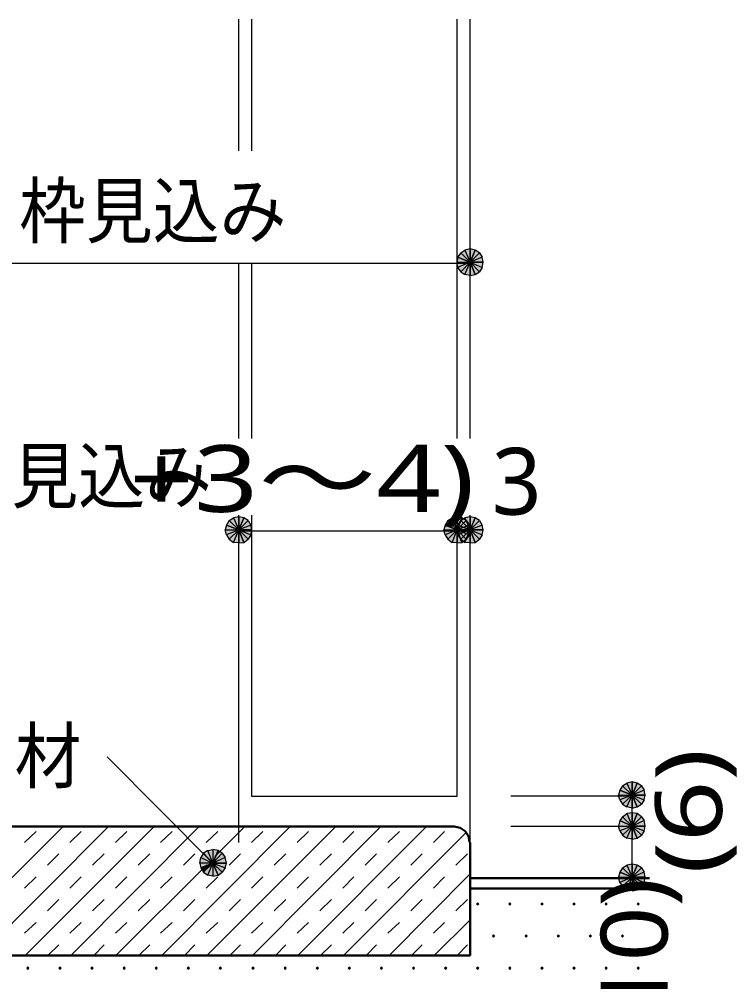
# Model space of a CAD drawing. Header units: millimetres. Extents: x 0 to 420, y 0 to 297.
# Drawn here: x 288.57 to 316.49, y 93.15 to 130.58 of the extents above; entities that cross this region are included whole.
import ezdxf
from ezdxf.enums import TextEntityAlignment as Align

# ---------------------------------------------------------------- set-up
doc = ezdxf.new("R2010")
doc.units = ezdxf.units.MM
doc.styles.add('kst32b', font='NotoSansJP-Variable.ttf')

msp = doc.modelspace()

# ---------------------------------------------------------------- hatches: boundary and pattern name
h = msp.add_hatch(color=7)
h.paths.add_polyline_path([(306.112, 121.645), (305.901, 121.602), (306.112, 121.137), (306.112, 121.645)])
h.paths.add_polyline_path([(305.901, 121.602), (306.112, 121.137), (305.753, 121.497), (305.901, 121.602)])
h.paths.add_polyline_path([(306.112, 121.137), (305.753, 121.497), (305.625, 121.327), (306.112, 121.137)])
for points in [[(306.303, 121.602), (306.112, 121.645), (306.112, 121.137), (306.303, 121.602)], [(297.307, 111.188), (297.116, 111.231), (297.116, 110.723), (297.307, 111.188)], [(305.795, 111.188), (305.604, 111.231), (305.604, 110.723), (305.795, 111.188)], [(306.303, 111.188), (306.112, 111.231), (306.112, 110.723), (306.303, 111.188)], [(312.611, 100.88), (312.42, 100.923), (312.42, 100.415), (312.611, 100.88)], [(312.611, 99.695), (312.42, 99.716), (312.42, 99.208), (312.611, 99.695)], [(295.635, 97.578), (295.741, 97.409), (296.1, 97.769), (295.635, 97.578)], [(312.611, 97.684), (312.42, 97.727), (312.42, 97.218), (312.611, 97.684)], [(306.409, 96.224), (306.387, 96.202), (306.366, 96.181), (306.387, 96.16), (306.409, 96.139), (306.43, 96.16), (306.451, 96.181), (306.43, 96.202), (306.409, 96.224)], [(307.657, 96.224), (307.636, 96.202), (307.615, 96.181), (307.636, 96.16), (307.657, 96.139), (307.679, 96.16), (307.7, 96.181), (307.679, 96.202), (307.657, 96.224)], [(308.906, 96.224), (308.885, 96.202), (308.864, 96.181), (308.885, 96.16), (308.906, 96.139), (308.928, 96.16), (308.949, 96.181), (308.928, 96.202), (308.906, 96.224)], [(310.155, 96.224), (310.134, 96.202), (310.113, 96.181), (310.134, 96.16), (310.155, 96.139), (310.176, 96.16), (310.198, 96.181), (310.176, 96.202), (310.155, 96.224)], [(311.404, 96.224), (311.383, 96.202), (311.362, 96.181), (311.383, 96.16), (311.404, 96.139), (311.425, 96.16), (311.446, 96.181), (311.425, 96.202), (311.404, 96.224)], [(312.653, 96.224), (312.632, 96.202), (312.611, 96.181), (312.632, 96.16), (312.653, 96.139), (312.674, 96.16), (312.695, 96.181), (312.674, 96.202), (312.653, 96.224)], [(307.023, 94.975), (307.001, 94.954), (306.98, 94.932), (307.001, 94.911), (307.023, 94.89), (307.044, 94.911), (307.065, 94.932), (307.044, 94.954), (307.023, 94.975)], [(308.293, 94.975), (308.271, 94.954), (308.25, 94.932), (308.271, 94.911), (308.293, 94.89), (308.314, 94.911), (308.335, 94.932), (308.314, 94.954), (308.293, 94.975)], [(309.541, 94.975), (309.52, 94.954), (309.499, 94.932), (309.52, 94.911), (309.541, 94.89), (309.562, 94.911), (309.584, 94.932), (309.562, 94.954), (309.541, 94.975)], [(310.79, 94.975), (310.769, 94.954), (310.748, 94.932), (310.769, 94.911), (310.79, 94.89), (310.811, 94.911), (310.832, 94.932), (310.811, 94.954), (310.79, 94.975)], [(312.039, 94.975), (312.018, 94.954), (311.997, 94.932), (312.018, 94.911), (312.039, 94.89), (312.06, 94.911), (312.081, 94.932), (312.06, 94.954), (312.039, 94.975)], [(288.904, 93.726), (288.883, 93.705), (288.862, 93.684), (288.883, 93.662), (288.904, 93.641), (288.925, 93.662), (288.946, 93.684), (288.925, 93.705), (288.904, 93.726)], [(290.153, 93.726), (290.132, 93.705), (290.11, 93.684), (290.132, 93.662), (290.153, 93.641), (290.174, 93.662), (290.195, 93.684), (290.174, 93.705), (290.153, 93.726)], [(291.402, 93.726), (291.38, 93.705), (291.359, 93.684), (291.38, 93.662), (291.402, 93.641), (291.423, 93.662), (291.444, 93.684), (291.423, 93.705), (291.402, 93.726)], [(292.65, 93.726), (292.629, 93.705), (292.608, 93.684), (292.629, 93.662), (292.65, 93.641), (292.671, 93.662), (292.693, 93.684), (292.671, 93.705), (292.65, 93.726)], [(293.899, 93.726), (293.878, 93.705), (293.857, 93.684), (293.878, 93.662), (293.899, 93.641), (293.92, 93.662), (293.941, 93.684), (293.92, 93.705), (293.899, 93.726)], [(295.148, 93.726), (295.127, 93.705), (295.106, 93.684), (295.127, 93.662), (295.148, 93.641), (295.169, 93.662), (295.19, 93.684), (295.169, 93.705), (295.148, 93.726)], [(296.397, 93.726), (296.376, 93.705), (296.354, 93.684), (296.376, 93.662), (296.397, 93.641), (296.418, 93.662), (296.439, 93.684), (296.418, 93.705), (296.397, 93.726)], [(297.667, 93.726), (297.646, 93.705), (297.625, 93.684), (297.646, 93.662), (297.667, 93.641), (297.688, 93.662), (297.709, 93.684), (297.688, 93.705), (297.667, 93.726)], [(298.916, 93.726), (298.895, 93.705), (298.873, 93.684), (298.895, 93.662), (298.916, 93.641), (298.937, 93.662), (298.958, 93.684), (298.937, 93.705), (298.916, 93.726)], [(300.164, 93.726), (300.143, 93.705), (300.122, 93.684), (300.143, 93.662), (300.164, 93.641), (300.186, 93.662), (300.207, 93.684), (300.186, 93.705), (300.164, 93.726)], [(301.413, 93.726), (301.392, 93.705), (301.371, 93.684), (301.392, 93.662), (301.413, 93.641), (301.435, 93.662), (301.456, 93.684), (301.435, 93.705), (301.413, 93.726)], [(302.662, 93.726), (302.641, 93.705), (302.62, 93.684), (302.641, 93.662), (302.662, 93.641), (302.683, 93.662), (302.704, 93.684), (302.683, 93.705), (302.662, 93.726)], [(303.911, 93.726), (303.89, 93.705), (303.869, 93.684), (303.89, 93.662), (303.911, 93.641), (303.932, 93.662), (303.953, 93.684), (303.932, 93.705), (303.911, 93.726)], [(305.16, 93.726), (305.139, 93.705), (305.118, 93.684), (305.139, 93.662), (305.16, 93.641), (305.181, 93.662), (305.202, 93.684), (305.181, 93.705), (305.16, 93.726)], [(306.409, 93.726), (306.387, 93.705), (306.366, 93.684), (306.387, 93.662), (306.409, 93.641), (306.43, 93.662), (306.451, 93.684), (306.43, 93.705), (306.409, 93.726)], [(307.657, 93.726), (307.636, 93.705), (307.615, 93.684), (307.636, 93.662), (307.657, 93.641), (307.679, 93.662), (307.7, 93.684), (307.679, 93.705), (307.657, 93.726)], [(308.906, 93.726), (308.885, 93.705), (308.864, 93.684), (308.885, 93.662), (308.906, 93.641), (308.928, 93.662), (308.949, 93.684), (308.928, 93.705), (308.906, 93.726)], [(310.155, 93.726), (310.134, 93.705), (310.113, 93.684), (310.134, 93.662), (310.155, 93.641), (310.176, 93.662), (310.198, 93.684), (310.176, 93.705), (310.155, 93.726)], [(311.404, 93.726), (311.383, 93.705), (311.362, 93.684), (311.383, 93.662), (311.404, 93.641), (311.425, 93.662), (311.446, 93.684), (311.425, 93.705), (311.404, 93.726)], [(312.653, 93.726), (312.632, 93.705), (312.611, 93.684), (312.632, 93.662), (312.653, 93.641), (312.674, 93.662), (312.695, 93.684), (312.674, 93.705), (312.653, 93.726)]]:
    msp.add_hatch(color=7).paths.add_polyline_path(points)
h = msp.add_hatch(color=7)
h.paths.add_polyline_path([(305.625, 121.327), (305.604, 121.137), (306.112, 121.137), (305.625, 121.327)])
h.paths.add_polyline_path([(305.604, 121.137), (306.112, 121.137), (305.625, 120.925), (305.604, 121.137)])
h.paths.add_polyline_path([(306.112, 121.137), (305.625, 120.925), (305.753, 120.756), (306.112, 121.137)])
h = msp.add_hatch(color=7)
h.paths.add_polyline_path([(306.62, 121.137), (306.578, 121.327), (306.112, 121.137), (306.62, 121.137)])
h.paths.add_polyline_path([(306.578, 121.327), (306.112, 121.137), (306.472, 121.497), (306.578, 121.327)])
h.paths.add_polyline_path([(306.112, 121.137), (306.472, 121.497), (306.303, 121.602), (306.112, 121.137)])
h = msp.add_hatch(color=7)
h.paths.add_polyline_path([(305.753, 120.756), (305.901, 120.65), (306.112, 121.137), (305.753, 120.756)])
h.paths.add_polyline_path([(305.901, 120.65), (306.112, 121.137), (306.112, 120.608), (305.901, 120.65)])
h.paths.add_polyline_path([(306.112, 121.137), (306.112, 120.608), (306.303, 120.65), (306.112, 121.137)])
h = msp.add_hatch(color=7)
h.paths.add_polyline_path([(306.303, 120.65), (306.472, 120.756), (306.112, 121.137), (306.303, 120.65)])
h.paths.add_polyline_path([(306.472, 120.756), (306.112, 121.137), (306.578, 120.925), (306.472, 120.756)])
h.paths.add_polyline_path([(306.112, 121.137), (306.578, 120.925), (306.62, 121.137), (306.112, 121.137)])
h = msp.add_hatch(color=7)
h.paths.add_polyline_path([(297.116, 111.231), (296.905, 111.188), (297.116, 110.723), (297.116, 111.231)])
h.paths.add_polyline_path([(296.905, 111.188), (297.116, 110.723), (296.736, 111.083), (296.905, 111.188)])
h.paths.add_polyline_path([(297.116, 110.723), (296.736, 111.083), (296.63, 110.913), (297.116, 110.723)])
h = msp.add_hatch(color=7)
h.paths.add_polyline_path([(297.625, 110.723), (297.582, 110.913), (297.116, 110.723), (297.625, 110.723)])
h.paths.add_polyline_path([(297.582, 110.913), (297.116, 110.723), (297.476, 111.083), (297.582, 110.913)])
h.paths.add_polyline_path([(297.116, 110.723), (297.476, 111.083), (297.307, 111.188), (297.116, 110.723)])
h = msp.add_hatch(color=7)
h.paths.add_polyline_path([(305.604, 111.231), (305.414, 111.188), (305.604, 110.723), (305.604, 111.231)])
h.paths.add_polyline_path([(305.414, 111.188), (305.604, 110.723), (305.245, 111.083), (305.414, 111.188)])
h.paths.add_polyline_path([(305.604, 110.723), (305.245, 111.083), (305.139, 110.913), (305.604, 110.723)])
h = msp.add_hatch(color=7)
h.paths.add_polyline_path([(306.112, 110.723), (306.091, 110.913), (305.604, 110.723), (306.112, 110.723)])
h.paths.add_polyline_path([(306.091, 110.913), (305.604, 110.723), (305.964, 111.083), (306.091, 110.913)])
h.paths.add_polyline_path([(305.604, 110.723), (305.964, 111.083), (305.795, 111.188), (305.604, 110.723)])
h = msp.add_hatch(color=7)
h.paths.add_polyline_path([(306.112, 111.231), (305.901, 111.188), (306.112, 110.723), (306.112, 111.231)])
h.paths.add_polyline_path([(305.901, 111.188), (306.112, 110.723), (305.753, 111.083), (305.901, 111.188)])
h.paths.add_polyline_path([(306.112, 110.723), (305.753, 111.083), (305.625, 110.913), (306.112, 110.723)])
h = msp.add_hatch(color=7)
h.paths.add_polyline_path([(306.62, 110.723), (306.578, 110.913), (306.112, 110.723), (306.62, 110.723)])
h.paths.add_polyline_path([(306.578, 110.913), (306.112, 110.723), (306.472, 111.083), (306.578, 110.913)])
h.paths.add_polyline_path([(306.112, 110.723), (306.472, 111.083), (306.303, 111.188), (306.112, 110.723)])
h = msp.add_hatch(color=7)
h.paths.add_polyline_path([(296.63, 110.913), (296.587, 110.723), (297.116, 110.723), (296.63, 110.913)])
h.paths.add_polyline_path([(296.587, 110.723), (297.116, 110.723), (296.63, 110.532), (296.587, 110.723)])
h.paths.add_polyline_path([(297.116, 110.723), (296.63, 110.532), (296.736, 110.363), (297.116, 110.723)])
h = msp.add_hatch(color=7)
h.paths.add_polyline_path([(305.139, 110.913), (305.096, 110.723), (305.604, 110.723), (305.139, 110.913)])
h.paths.add_polyline_path([(305.096, 110.723), (305.604, 110.723), (305.139, 110.532), (305.096, 110.723)])
h.paths.add_polyline_path([(305.604, 110.723), (305.139, 110.532), (305.245, 110.363), (305.604, 110.723)])
h = msp.add_hatch(color=7)
h.paths.add_polyline_path([(305.625, 110.913), (305.604, 110.723), (306.112, 110.723), (305.625, 110.913)])
h.paths.add_polyline_path([(305.604, 110.723), (306.112, 110.723), (305.625, 110.532), (305.604, 110.723)])
h.paths.add_polyline_path([(306.112, 110.723), (305.625, 110.532), (305.753, 110.363), (306.112, 110.723)])
h = msp.add_hatch(color=7)
h.paths.add_polyline_path([(296.736, 110.363), (296.905, 110.236), (297.116, 110.723), (296.736, 110.363)])
h.paths.add_polyline_path([(296.905, 110.236), (297.116, 110.723), (297.116, 110.215), (296.905, 110.236)])
h.paths.add_polyline_path([(297.116, 110.723), (297.116, 110.215), (297.307, 110.236), (297.116, 110.723)])
h = msp.add_hatch(color=7)
h.paths.add_polyline_path([(297.307, 110.236), (297.476, 110.363), (297.116, 110.723), (297.307, 110.236)])
h.paths.add_polyline_path([(297.476, 110.363), (297.116, 110.723), (297.582, 110.532), (297.476, 110.363)])
h.paths.add_polyline_path([(297.116, 110.723), (297.582, 110.532), (297.625, 110.723), (297.116, 110.723)])
h = msp.add_hatch(color=7)
h.paths.add_polyline_path([(305.245, 110.363), (305.414, 110.236), (305.604, 110.723), (305.245, 110.363)])
h.paths.add_polyline_path([(305.414, 110.236), (305.604, 110.723), (305.604, 110.215), (305.414, 110.236)])
h.paths.add_polyline_path([(305.604, 110.723), (305.604, 110.215), (305.795, 110.236), (305.604, 110.723)])
h = msp.add_hatch(color=7)
h.paths.add_polyline_path([(305.795, 110.236), (305.964, 110.363), (305.604, 110.723), (305.795, 110.236)])
h.paths.add_polyline_path([(305.964, 110.363), (305.604, 110.723), (306.091, 110.532), (305.964, 110.363)])
h.paths.add_polyline_path([(305.604, 110.723), (306.091, 110.532), (306.112, 110.723), (305.604, 110.723)])
h = msp.add_hatch(color=7)
h.paths.add_polyline_path([(305.753, 110.363), (305.901, 110.236), (306.112, 110.723), (305.753, 110.363)])
h.paths.add_polyline_path([(305.901, 110.236), (306.112, 110.723), (306.112, 110.215), (305.901, 110.236)])
h.paths.add_polyline_path([(306.112, 110.723), (306.112, 110.215), (306.303, 110.236), (306.112, 110.723)])
h = msp.add_hatch(color=7)
h.paths.add_polyline_path([(306.303, 110.236), (306.472, 110.363), (306.112, 110.723), (306.303, 110.236)])
h.paths.add_polyline_path([(306.472, 110.363), (306.112, 110.723), (306.578, 110.532), (306.472, 110.363)])
h.paths.add_polyline_path([(306.112, 110.723), (306.578, 110.532), (306.62, 110.723), (306.112, 110.723)])
h = msp.add_hatch(color=7)
h.paths.add_polyline_path([(312.42, 100.923), (312.208, 100.88), (312.42, 100.415), (312.42, 100.923)])
h.paths.add_polyline_path([(312.208, 100.88), (312.42, 100.415), (312.039, 100.775), (312.208, 100.88)])
h.paths.add_polyline_path([(312.42, 100.415), (312.039, 100.775), (311.933, 100.605), (312.42, 100.415)])
h = msp.add_hatch(color=7)
h.paths.add_polyline_path([(312.928, 100.415), (312.886, 100.605), (312.42, 100.415), (312.928, 100.415)])
h.paths.add_polyline_path([(312.886, 100.605), (312.42, 100.415), (312.78, 100.775), (312.886, 100.605)])
h.paths.add_polyline_path([(312.42, 100.415), (312.78, 100.775), (312.611, 100.88), (312.42, 100.415)])
h = msp.add_hatch(color=7)
h.paths.add_polyline_path([(311.933, 100.605), (311.891, 100.415), (312.42, 100.415), (311.933, 100.605)])
h.paths.add_polyline_path([(311.891, 100.415), (312.42, 100.415), (311.933, 100.224), (311.891, 100.415)])
h.paths.add_polyline_path([(312.42, 100.415), (311.933, 100.224), (312.039, 100.055), (312.42, 100.415)])
h = msp.add_hatch(color=7)
h.paths.add_polyline_path([(312.039, 100.055), (312.208, 99.949), (312.42, 100.415), (312.039, 100.055)])
h.paths.add_polyline_path([(312.208, 99.949), (312.42, 100.415), (312.42, 99.907), (312.208, 99.949)])
h.paths.add_polyline_path([(312.42, 100.415), (312.42, 99.907), (312.611, 99.949), (312.42, 100.415)])
h = msp.add_hatch(color=7)
h.paths.add_polyline_path([(312.611, 99.949), (312.78, 100.055), (312.42, 100.415), (312.611, 99.949)])
h.paths.add_polyline_path([(312.78, 100.055), (312.42, 100.415), (312.886, 100.224), (312.78, 100.055)])
h.paths.add_polyline_path([(312.42, 100.415), (312.886, 100.224), (312.928, 100.415), (312.42, 100.415)])
h = msp.add_hatch(color=7)
h.paths.add_polyline_path([(312.42, 99.716), (312.208, 99.695), (312.42, 99.208), (312.42, 99.716)])
h.paths.add_polyline_path([(312.208, 99.695), (312.42, 99.208), (312.039, 99.568), (312.208, 99.695)])
h.paths.add_polyline_path([(312.42, 99.208), (312.039, 99.568), (311.933, 99.42), (312.42, 99.208)])
h = msp.add_hatch(color=7)
h.paths.add_polyline_path([(312.928, 99.208), (312.886, 99.42), (312.42, 99.208), (312.928, 99.208)])
h.paths.add_polyline_path([(312.886, 99.42), (312.42, 99.208), (312.78, 99.568), (312.886, 99.42)])
h.paths.add_polyline_path([(312.42, 99.208), (312.78, 99.568), (312.611, 99.695), (312.42, 99.208)])
h = msp.add_hatch(color=7)
h.paths.add_polyline_path([(311.933, 99.42), (311.891, 99.208), (312.42, 99.208), (311.933, 99.42)])
h.paths.add_polyline_path([(311.891, 99.208), (312.42, 99.208), (311.933, 99.018), (311.891, 99.208)])
h.paths.add_polyline_path([(312.42, 99.208), (311.933, 99.018), (312.039, 98.848), (312.42, 99.208)])
h = msp.add_hatch(color=7)
h.paths.add_polyline_path([(312.039, 98.848), (312.208, 98.743), (312.42, 99.208), (312.039, 98.848)])
h.paths.add_polyline_path([(312.208, 98.743), (312.42, 99.208), (312.42, 98.7), (312.208, 98.743)])
h.paths.add_polyline_path([(312.42, 99.208), (312.42, 98.7), (312.611, 98.743), (312.42, 99.208)])
h = msp.add_hatch(color=7)
h.paths.add_polyline_path([(312.611, 98.743), (312.78, 98.848), (312.42, 99.208), (312.611, 98.743)])
h.paths.add_polyline_path([(312.78, 98.848), (312.42, 99.208), (312.886, 99.018), (312.78, 98.848)])
h.paths.add_polyline_path([(312.42, 99.208), (312.886, 99.018), (312.928, 99.208), (312.42, 99.208)])
h = msp.add_hatch(color=7)
h.paths.add_polyline_path([(295.741, 98.15), (295.635, 97.98), (296.1, 97.769), (295.741, 98.15)])
h.paths.add_polyline_path([(295.635, 97.98), (296.1, 97.769), (295.593, 97.769), (295.635, 97.98)])
h.paths.add_polyline_path([(296.1, 97.769), (295.593, 97.769), (295.635, 97.578), (296.1, 97.769)])
h = msp.add_hatch(color=7)
h.paths.add_polyline_path([(296.312, 98.256), (296.1, 98.298), (296.1, 97.769), (296.312, 98.256)])
h.paths.add_polyline_path([(296.1, 98.298), (296.1, 97.769), (295.91, 98.256), (296.1, 98.298)])
h.paths.add_polyline_path([(296.1, 97.769), (295.91, 98.256), (295.741, 98.15), (296.1, 97.769)])
h = msp.add_hatch(color=7)
h.paths.add_polyline_path([(296.63, 97.769), (296.587, 97.98), (296.1, 97.769), (296.63, 97.769)])
h.paths.add_polyline_path([(296.587, 97.98), (296.1, 97.769), (296.46, 98.15), (296.587, 97.98)])
h.paths.add_polyline_path([(296.1, 97.769), (296.46, 98.15), (296.312, 98.256), (296.1, 97.769)])
h = msp.add_hatch(color=7)
h.paths.add_polyline_path([(295.741, 97.409), (295.91, 97.303), (296.1, 97.769), (295.741, 97.409)])
h.paths.add_polyline_path([(295.91, 97.303), (296.1, 97.769), (296.1, 97.261), (295.91, 97.303)])
h.paths.add_polyline_path([(296.1, 97.769), (296.1, 97.261), (296.312, 97.303), (296.1, 97.769)])
h = msp.add_hatch(color=7)
h.paths.add_polyline_path([(296.312, 97.303), (296.46, 97.409), (296.1, 97.769), (296.312, 97.303)])
h.paths.add_polyline_path([(296.46, 97.409), (296.1, 97.769), (296.587, 97.578), (296.46, 97.409)])
h.paths.add_polyline_path([(296.1, 97.769), (296.587, 97.578), (296.63, 97.769), (296.1, 97.769)])
h = msp.add_hatch(color=7)
h.paths.add_polyline_path([(312.42, 97.727), (312.208, 97.684), (312.42, 97.218), (312.42, 97.727)])
h.paths.add_polyline_path([(312.208, 97.684), (312.42, 97.218), (312.039, 97.578), (312.208, 97.684)])
h.paths.add_polyline_path([(312.42, 97.218), (312.039, 97.578), (311.933, 97.409), (312.42, 97.218)])
h = msp.add_hatch(color=7)
h.paths.add_polyline_path([(312.928, 97.218), (312.886, 97.409), (312.42, 97.218), (312.928, 97.218)])
h.paths.add_polyline_path([(312.886, 97.409), (312.42, 97.218), (312.78, 97.578), (312.886, 97.409)])
h.paths.add_polyline_path([(312.42, 97.218), (312.78, 97.578), (312.611, 97.684), (312.42, 97.218)])
h = msp.add_hatch(color=7)
h.paths.add_polyline_path([(311.933, 97.409), (311.891, 97.218), (312.42, 97.218), (311.933, 97.409)])
h.paths.add_polyline_path([(311.891, 97.218), (312.42, 97.218), (311.933, 97.007), (311.891, 97.218)])
h.paths.add_polyline_path([(312.42, 97.218), (311.933, 97.007), (312.039, 96.859), (312.42, 97.218)])
h = msp.add_hatch(color=7)
h.paths.add_polyline_path([(312.039, 96.859), (312.208, 96.732), (312.42, 97.218), (312.039, 96.859)])
h.paths.add_polyline_path([(312.208, 96.732), (312.42, 97.218), (312.42, 96.689), (312.208, 96.732)])
h.paths.add_polyline_path([(312.42, 97.218), (312.42, 96.689), (312.611, 96.732), (312.42, 97.218)])
h = msp.add_hatch(color=7)
h.paths.add_polyline_path([(312.611, 96.732), (312.78, 96.859), (312.42, 97.218), (312.611, 96.732)])
h.paths.add_polyline_path([(312.78, 96.859), (312.42, 97.218), (312.886, 97.007), (312.78, 96.859)])
h.paths.add_polyline_path([(312.42, 97.218), (312.886, 97.007), (312.928, 97.218), (312.42, 97.218)])

# ---------------------------------------------------------------- linework, layer by layer
at = {"lineweight": 13}
for points in [[(297.116, 125.455), (297.116, 130.577)], [(297.603, 130.577), (297.603, 125.455)], [(305.604, 114.279), (305.604, 130.577)], [(306.112, 114.279), (306.112, 130.577)], [(282.109, 121.094), (306.112, 121.094)], [(297.116, 114.279), (297.116, 121.052)], [(297.603, 121.052), (297.603, 114.279)], [(297.116, 99.187), (297.116, 111.294)], [(297.603, 111.294), (297.603, 100.372)], [(305.604, 100.372), (305.604, 111.294)], [(306.112, 98.573), (306.112, 111.294)], [(297.116, 110.68), (306.112, 110.68)], [(297.116, 98.573), (297.116, 109.664)], [(296.1, 97.769), (291.994, 101.896)], [(297.603, 100.372), (305.604, 100.372)], [(312.42, 97.176), (312.42, 99.187), (312.42, 100.372), (307.7, 100.372)], [(285.263, 94.171), (290.28, 99.187)], [(287.041, 94.171), (292.037, 99.187)], [(288.798, 94.171), (293.814, 99.187)], [(290.576, 94.171), (295.571, 99.187)], [(294.111, 94.171), (299.106, 99.187)], [(295.868, 94.171), (300.884, 99.187)], [(296.185, 98.023), (297.349, 99.187)], [(297.646, 94.171), (302.641, 99.187)], [(299.403, 94.171), (304.419, 99.187)], [(312.42, 99.187), (307.7, 99.187)], [(288.777, 98.573), (289.221, 98.996)], [(290.534, 98.573), (290.978, 98.996)], [(292.312, 98.573), (292.756, 98.996)], [(294.069, 98.573), (294.513, 98.996)], [(295.846, 98.573), (296.291, 98.996)], [(297.603, 98.573), (298.048, 98.996)], [(299.381, 98.573), (299.826, 98.996)], [(301.159, 98.573), (301.583, 98.996)], [(301.18, 94.171), (305.964, 98.954)], [(302.916, 98.573), (303.361, 98.996)], [(304.694, 98.573), (305.118, 98.996)], [(289.666, 97.684), (290.11, 98.129)], [(291.423, 97.684), (291.867, 98.129)], [(293.201, 97.684), (293.645, 98.129)], [(294.957, 97.684), (295.402, 98.129)], [(296.736, 97.684), (297.18, 98.129)], [(298.492, 97.684), (298.937, 98.129)], [(300.27, 97.684), (300.715, 98.129)], [(302.027, 97.684), (302.472, 98.129)], [(303.805, 97.684), (304.25, 98.129)], [(305.562, 97.684), (306.007, 98.129)], [(292.333, 94.171), (295.868, 97.705)], [(302.959, 94.171), (306.112, 97.346)], [(288.777, 96.795), (289.221, 97.24)], [(290.534, 96.795), (290.978, 97.24)], [(292.312, 96.795), (292.756, 97.24)], [(294.069, 96.795), (294.513, 97.24)], [(295.846, 96.795), (296.291, 97.24)], [(297.603, 96.795), (298.048, 97.24)], [(299.381, 96.795), (299.826, 97.24)], [(301.159, 96.795), (301.583, 97.24)], [(302.916, 96.795), (303.361, 97.24)], [(304.694, 96.795), (305.118, 97.24)], [(289.666, 95.906), (290.11, 96.351)], [(291.423, 95.906), (291.867, 96.351)], [(293.201, 95.906), (293.645, 96.351)], [(294.957, 95.906), (295.402, 96.351)], [(296.736, 95.906), (297.18, 96.351)], [(298.492, 95.906), (298.937, 96.351)], [(300.27, 95.906), (300.715, 96.351)], [(302.027, 95.906), (302.472, 96.351)], [(303.805, 95.906), (304.25, 96.351)], [(305.562, 95.906), (306.007, 96.351)], [(288.777, 95.038), (289.221, 95.462)], [(290.534, 95.038), (290.978, 95.462)], [(292.312, 95.038), (292.756, 95.462)], [(294.069, 95.038), (294.513, 95.462)], [(295.846, 95.038), (296.291, 95.462)], [(297.603, 95.038), (298.048, 95.462)], [(299.381, 95.038), (299.826, 95.462)], [(301.159, 95.038), (301.583, 95.462)], [(302.916, 95.038), (303.361, 95.462)], [(304.694, 95.038), (305.118, 95.462)], [(304.715, 94.171), (306.112, 95.568)], [(289.687, 94.171), (290.11, 94.594)], [(291.465, 94.171), (291.867, 94.594)], [(293.222, 94.171), (293.645, 94.594)], [(295, 94.171), (295.402, 94.594)], [(296.757, 94.171), (297.18, 94.594)], [(298.535, 94.171), (298.937, 94.594)], [(300.291, 94.171), (300.715, 94.594)], [(302.07, 94.171), (302.472, 94.594)], [(303.826, 94.171), (304.25, 94.594)], [(305.604, 94.171), (306.007, 94.594)]]:
    msp.add_lwpolyline(points, dxfattribs=at)
at = {"lineweight": 0}
for points in [[(306.112, 121.645), (305.901, 121.602), (306.112, 121.137)], [(306.303, 121.602), (306.112, 121.645), (306.112, 121.137)], [(305.625, 121.327), (305.604, 121.137), (306.112, 121.137)], [(306.112, 121.137), (305.753, 121.497), (305.625, 121.327)], [(305.901, 121.602), (306.112, 121.137), (305.753, 121.497)], [(306.112, 121.137), (306.472, 121.497), (306.303, 121.602)], [(306.578, 121.327), (306.112, 121.137), (306.472, 121.497)], [(306.62, 121.137), (306.578, 121.327), (306.112, 121.137)], [(305.604, 121.137), (306.112, 121.137), (305.625, 120.925)], [(306.112, 121.137), (305.625, 120.925), (305.753, 120.756)], [(305.753, 120.756), (305.901, 120.65), (306.112, 121.137)], [(305.901, 120.65), (306.112, 121.137), (306.112, 120.608)], [(306.112, 121.137), (306.112, 120.608), (306.303, 120.65)], [(306.303, 120.65), (306.472, 120.756), (306.112, 121.137)], [(306.472, 120.756), (306.112, 121.137), (306.578, 120.925)], [(306.112, 121.137), (306.578, 120.925), (306.62, 121.137)], [(296.905, 111.188), (297.116, 110.723), (296.736, 111.083)], [(297.116, 111.231), (296.905, 111.188), (297.116, 110.723)], [(297.307, 111.188), (297.116, 111.231), (297.116, 110.723)], [(297.116, 110.723), (297.476, 111.083), (297.307, 111.188)], [(305.414, 111.188), (305.604, 110.723), (305.245, 111.083)], [(305.604, 111.231), (305.414, 111.188), (305.604, 110.723)], [(305.795, 111.188), (305.604, 111.231), (305.604, 110.723)], [(305.604, 110.723), (305.964, 111.083), (305.795, 111.188)], [(305.901, 111.188), (306.112, 110.723), (305.753, 111.083)], [(306.112, 111.231), (305.901, 111.188), (306.112, 110.723)], [(306.303, 111.188), (306.112, 111.231), (306.112, 110.723)], [(306.112, 110.723), (306.472, 111.083), (306.303, 111.188)], [(296.63, 110.913), (296.587, 110.723), (297.116, 110.723)], [(297.116, 110.723), (296.736, 111.083), (296.63, 110.913)], [(297.582, 110.913), (297.116, 110.723), (297.476, 111.083)], [(297.625, 110.723), (297.582, 110.913), (297.116, 110.723)], [(305.139, 110.913), (305.096, 110.723), (305.604, 110.723)], [(305.604, 110.723), (305.245, 111.083), (305.139, 110.913)], [(306.091, 110.913), (305.604, 110.723), (305.964, 111.083)], [(305.625, 110.913), (305.604, 110.723), (306.112, 110.723)], [(306.112, 110.723), (306.091, 110.913), (305.604, 110.723)], [(306.112, 110.723), (305.753, 111.083), (305.625, 110.913)], [(306.578, 110.913), (306.112, 110.723), (306.472, 111.083)], [(306.62, 110.723), (306.578, 110.913), (306.112, 110.723)], [(296.587, 110.723), (297.116, 110.723), (296.63, 110.532)], [(297.116, 110.723), (296.63, 110.532), (296.736, 110.363)], [(296.736, 110.363), (296.905, 110.236), (297.116, 110.723)], [(296.905, 110.236), (297.116, 110.723), (297.116, 110.215)], [(297.116, 110.723), (297.116, 110.215), (297.307, 110.236)], [(297.307, 110.236), (297.476, 110.363), (297.116, 110.723)], [(297.476, 110.363), (297.116, 110.723), (297.582, 110.532)], [(297.116, 110.723), (297.582, 110.532), (297.625, 110.723)], [(305.096, 110.723), (305.604, 110.723), (305.139, 110.532)], [(305.604, 110.723), (305.139, 110.532), (305.245, 110.363)], [(305.245, 110.363), (305.414, 110.236), (305.604, 110.723)], [(305.414, 110.236), (305.604, 110.723), (305.604, 110.215)], [(305.604, 110.723), (306.112, 110.723), (305.625, 110.532)], [(305.604, 110.723), (305.604, 110.215), (305.795, 110.236)], [(305.795, 110.236), (305.964, 110.363), (305.604, 110.723)], [(305.964, 110.363), (305.604, 110.723), (306.091, 110.532)], [(305.604, 110.723), (306.091, 110.532), (306.112, 110.723)], [(306.112, 110.723), (305.625, 110.532), (305.753, 110.363)], [(305.753, 110.363), (305.901, 110.236), (306.112, 110.723)], [(305.901, 110.236), (306.112, 110.723), (306.112, 110.215)], [(306.112, 110.723), (306.112, 110.215), (306.303, 110.236)], [(306.303, 110.236), (306.472, 110.363), (306.112, 110.723)], [(306.472, 110.363), (306.112, 110.723), (306.578, 110.532)], [(306.112, 110.723), (306.578, 110.532), (306.62, 110.723)], [(312.42, 100.415), (312.039, 100.775), (311.933, 100.605)], [(312.208, 100.88), (312.42, 100.415), (312.039, 100.775)], [(312.42, 100.923), (312.208, 100.88), (312.42, 100.415)], [(312.611, 100.88), (312.42, 100.923), (312.42, 100.415)], [(312.42, 100.415), (312.78, 100.775), (312.611, 100.88)], [(312.886, 100.605), (312.42, 100.415), (312.78, 100.775)], [(311.933, 100.605), (311.891, 100.415), (312.42, 100.415)], [(311.891, 100.415), (312.42, 100.415), (311.933, 100.224)], [(312.42, 100.415), (311.933, 100.224), (312.039, 100.055)], [(312.039, 100.055), (312.208, 99.949), (312.42, 100.415)], [(312.208, 99.949), (312.42, 100.415), (312.42, 99.907)], [(312.928, 100.415), (312.886, 100.605), (312.42, 100.415)], [(312.42, 100.415), (312.42, 99.907), (312.611, 99.949)], [(312.611, 99.949), (312.78, 100.055), (312.42, 100.415)], [(312.78, 100.055), (312.42, 100.415), (312.886, 100.224)], [(312.42, 100.415), (312.886, 100.224), (312.928, 100.415)], [(312.42, 99.208), (312.039, 99.568), (311.933, 99.42)], [(312.208, 99.695), (312.42, 99.208), (312.039, 99.568)], [(312.42, 99.716), (312.208, 99.695), (312.42, 99.208)], [(312.611, 99.695), (312.42, 99.716), (312.42, 99.208)], [(312.42, 99.208), (312.78, 99.568), (312.611, 99.695)], [(312.886, 99.42), (312.42, 99.208), (312.78, 99.568)], [(311.933, 99.42), (311.891, 99.208), (312.42, 99.208)], [(311.891, 99.208), (312.42, 99.208), (311.933, 99.018)], [(312.42, 99.208), (311.933, 99.018), (312.039, 98.848)], [(312.039, 98.848), (312.208, 98.743), (312.42, 99.208)], [(312.208, 98.743), (312.42, 99.208), (312.42, 98.7)], [(312.928, 99.208), (312.886, 99.42), (312.42, 99.208)], [(312.42, 99.208), (312.42, 98.7), (312.611, 98.743)], [(312.611, 98.743), (312.78, 98.848), (312.42, 99.208)], [(312.78, 98.848), (312.42, 99.208), (312.886, 99.018)], [(312.42, 99.208), (312.886, 99.018), (312.928, 99.208)], [(295.741, 98.15), (295.635, 97.98), (296.1, 97.769)], [(296.1, 97.769), (295.91, 98.256), (295.741, 98.15)], [(296.1, 98.298), (296.1, 97.769), (295.91, 98.256)], [(296.312, 98.256), (296.1, 98.298), (296.1, 97.769)], [(296.1, 97.769), (296.46, 98.15), (296.312, 98.256)], [(296.587, 97.98), (296.1, 97.769), (296.46, 98.15)], [(295.635, 97.98), (296.1, 97.769), (295.593, 97.769)], [(296.1, 97.769), (295.593, 97.769), (295.635, 97.578)], [(295.635, 97.578), (295.741, 97.409), (296.1, 97.769)], [(295.741, 97.409), (295.91, 97.303), (296.1, 97.769)], [(295.91, 97.303), (296.1, 97.769), (296.1, 97.261)], [(296.63, 97.769), (296.587, 97.98), (296.1, 97.769)], [(296.1, 97.769), (296.1, 97.261), (296.312, 97.303)], [(296.312, 97.303), (296.46, 97.409), (296.1, 97.769)], [(296.46, 97.409), (296.1, 97.769), (296.587, 97.578)], [(296.1, 97.769), (296.587, 97.578), (296.63, 97.769)], [(312.208, 97.684), (312.42, 97.218), (312.039, 97.578)], [(312.42, 97.727), (312.208, 97.684), (312.42, 97.218)], [(312.611, 97.684), (312.42, 97.727), (312.42, 97.218)], [(312.42, 97.218), (312.78, 97.578), (312.611, 97.684)], [(311.933, 97.409), (311.891, 97.218), (312.42, 97.218)], [(312.42, 97.218), (312.039, 97.578), (311.933, 97.409)], [(312.886, 97.409), (312.42, 97.218), (312.78, 97.578)], [(312.928, 97.218), (312.886, 97.409), (312.42, 97.218)], [(311.891, 97.218), (312.42, 97.218), (311.933, 97.007)], [(312.42, 97.218), (311.933, 97.007), (312.039, 96.859)], [(312.039, 96.859), (312.208, 96.732), (312.42, 97.218)], [(312.208, 96.732), (312.42, 97.218), (312.42, 96.689)], [(312.42, 97.218), (312.42, 96.689), (312.611, 96.732)], [(312.611, 96.732), (312.78, 96.859), (312.42, 97.218)], [(312.78, 96.859), (312.42, 97.218), (312.886, 97.007)], [(312.42, 97.218), (312.886, 97.007), (312.928, 97.218)], [(306.409, 96.224), (306.387, 96.202), (306.366, 96.181), (306.387, 96.16), (306.409, 96.139), (306.43, 96.16), (306.451, 96.181), (306.43, 96.202)], [(307.657, 96.224), (307.636, 96.202), (307.615, 96.181), (307.636, 96.16), (307.657, 96.139), (307.679, 96.16), (307.7, 96.181), (307.679, 96.202)], [(308.906, 96.224), (308.885, 96.202), (308.864, 96.181), (308.885, 96.16), (308.906, 96.139), (308.928, 96.16), (308.949, 96.181), (308.928, 96.202)], [(310.155, 96.224), (310.134, 96.202), (310.113, 96.181), (310.134, 96.16), (310.155, 96.139), (310.176, 96.16), (310.198, 96.181), (310.176, 96.202)], [(311.404, 96.224), (311.383, 96.202), (311.362, 96.181), (311.383, 96.16), (311.404, 96.139), (311.425, 96.16), (311.446, 96.181), (311.425, 96.202)], [(312.653, 96.224), (312.632, 96.202), (312.611, 96.181), (312.632, 96.16), (312.653, 96.139), (312.674, 96.16), (312.695, 96.181), (312.674, 96.202)], [(307.023, 94.975), (307.001, 94.954), (306.98, 94.932), (307.001, 94.911), (307.023, 94.89), (307.044, 94.911), (307.065, 94.932), (307.044, 94.954)], [(308.293, 94.975), (308.271, 94.954), (308.25, 94.932), (308.271, 94.911), (308.293, 94.89), (308.314, 94.911), (308.335, 94.932), (308.314, 94.954)], [(309.541, 94.975), (309.52, 94.954), (309.499, 94.932), (309.52, 94.911), (309.541, 94.89), (309.562, 94.911), (309.584, 94.932), (309.562, 94.954)], [(310.79, 94.975), (310.769, 94.954), (310.748, 94.932), (310.769, 94.911), (310.79, 94.89), (310.811, 94.911), (310.832, 94.932), (310.811, 94.954)], [(312.039, 94.975), (312.018, 94.954), (311.997, 94.932), (312.018, 94.911), (312.039, 94.89), (312.06, 94.911), (312.081, 94.932), (312.06, 94.954)], [(288.904, 93.726), (288.883, 93.705), (288.862, 93.684), (288.883, 93.662), (288.904, 93.641), (288.925, 93.662), (288.946, 93.684), (288.925, 93.705)], [(290.153, 93.726), (290.132, 93.705), (290.11, 93.684), (290.132, 93.662), (290.153, 93.641), (290.174, 93.662), (290.195, 93.684), (290.174, 93.705)], [(291.402, 93.726), (291.38, 93.705), (291.359, 93.684), (291.38, 93.662), (291.402, 93.641), (291.423, 93.662), (291.444, 93.684), (291.423, 93.705)], [(292.65, 93.726), (292.629, 93.705), (292.608, 93.684), (292.629, 93.662), (292.65, 93.641), (292.671, 93.662), (292.693, 93.684), (292.671, 93.705)], [(293.899, 93.726), (293.878, 93.705), (293.857, 93.684), (293.878, 93.662), (293.899, 93.641), (293.92, 93.662), (293.941, 93.684), (293.92, 93.705)], [(295.148, 93.726), (295.127, 93.705), (295.106, 93.684), (295.127, 93.662), (295.148, 93.641), (295.169, 93.662), (295.19, 93.684), (295.169, 93.705)], [(296.397, 93.726), (296.376, 93.705), (296.354, 93.684), (296.376, 93.662), (296.397, 93.641), (296.418, 93.662), (296.439, 93.684), (296.418, 93.705)], [(297.667, 93.726), (297.646, 93.705), (297.625, 93.684), (297.646, 93.662), (297.667, 93.641), (297.688, 93.662), (297.709, 93.684), (297.688, 93.705)], [(298.916, 93.726), (298.895, 93.705), (298.873, 93.684), (298.895, 93.662), (298.916, 93.641), (298.937, 93.662), (298.958, 93.684), (298.937, 93.705)], [(300.164, 93.726), (300.143, 93.705), (300.122, 93.684), (300.143, 93.662), (300.164, 93.641), (300.186, 93.662), (300.207, 93.684), (300.186, 93.705)], [(301.413, 93.726), (301.392, 93.705), (301.371, 93.684), (301.392, 93.662), (301.413, 93.641), (301.435, 93.662), (301.456, 93.684), (301.435, 93.705)], [(302.662, 93.726), (302.641, 93.705), (302.62, 93.684), (302.641, 93.662), (302.662, 93.641), (302.683, 93.662), (302.704, 93.684), (302.683, 93.705)], [(303.911, 93.726), (303.89, 93.705), (303.869, 93.684), (303.89, 93.662), (303.911, 93.641), (303.932, 93.662), (303.953, 93.684), (303.932, 93.705)], [(305.16, 93.726), (305.139, 93.705), (305.118, 93.684), (305.139, 93.662), (305.16, 93.641), (305.181, 93.662), (305.202, 93.684), (305.181, 93.705)], [(306.409, 93.726), (306.387, 93.705), (306.366, 93.684), (306.387, 93.662), (306.409, 93.641), (306.43, 93.662), (306.451, 93.684), (306.43, 93.705)], [(307.657, 93.726), (307.636, 93.705), (307.615, 93.684), (307.636, 93.662), (307.657, 93.641), (307.679, 93.662), (307.7, 93.684), (307.679, 93.705)], [(308.906, 93.726), (308.885, 93.705), (308.864, 93.684), (308.885, 93.662), (308.906, 93.641), (308.928, 93.662), (308.949, 93.684), (308.928, 93.705)], [(310.155, 93.726), (310.134, 93.705), (310.113, 93.684), (310.134, 93.662), (310.155, 93.641), (310.176, 93.662), (310.198, 93.684), (310.176, 93.705)], [(311.404, 93.726), (311.383, 93.705), (311.362, 93.684), (311.383, 93.662), (311.404, 93.641), (311.425, 93.662), (311.446, 93.684), (311.425, 93.705)], [(312.653, 93.726), (312.632, 93.705), (312.611, 93.684), (312.632, 93.662), (312.653, 93.641), (312.674, 93.662), (312.695, 93.684), (312.674, 93.705)]]:
    msp.add_lwpolyline(points, close=True, dxfattribs=at)
at = {"lineweight": 30}
for points in [[(305.498, 99.187), (282.702, 99.187)], [(306.091, 98.584), (306.044, 98.819), (305.914, 99.01), (305.723, 99.14), (305.488, 99.187)], [(306.112, 94.171), (306.112, 98.573)], [(306.112, 97.176), (313.097, 97.176)], [(306.112, 96.774), (313.097, 96.774)], [(282.109, 94.171), (306.112, 94.171)]]:
    msp.add_lwpolyline(points, dxfattribs=at)

# ---------------------------------------------------------------- texts
at = {"style": 'kst32b'}
for s, height, p, p2 in [('枠見込み', 2.0791, (288.565, 122.089), (298.961, 122.089)), ('(       +3～4)', 2.59891, (283.549, 111.421), (306.289, 111.421)), ('扉見込み', 2.0791, (285.665, 111.781), (296.061, 111.781)), ('石材', 2.0791, (285.792, 100.902), (290.99, 100.902)), ('(6)', 2.5989, (315.912, 97.346), (315.912, 102.218)), ('(10)', 2.5989, (313.796, 90.699), (313.796, 97.196))]:
    msp.add_text(s, height=height, dxfattribs=at).set_placement(p, p2, align=Align.FIT)
msp.add_text('3', height=2.599, dxfattribs=at).set_placement((306.959, 111.315))

doc.saveas('drawing.dxf')
